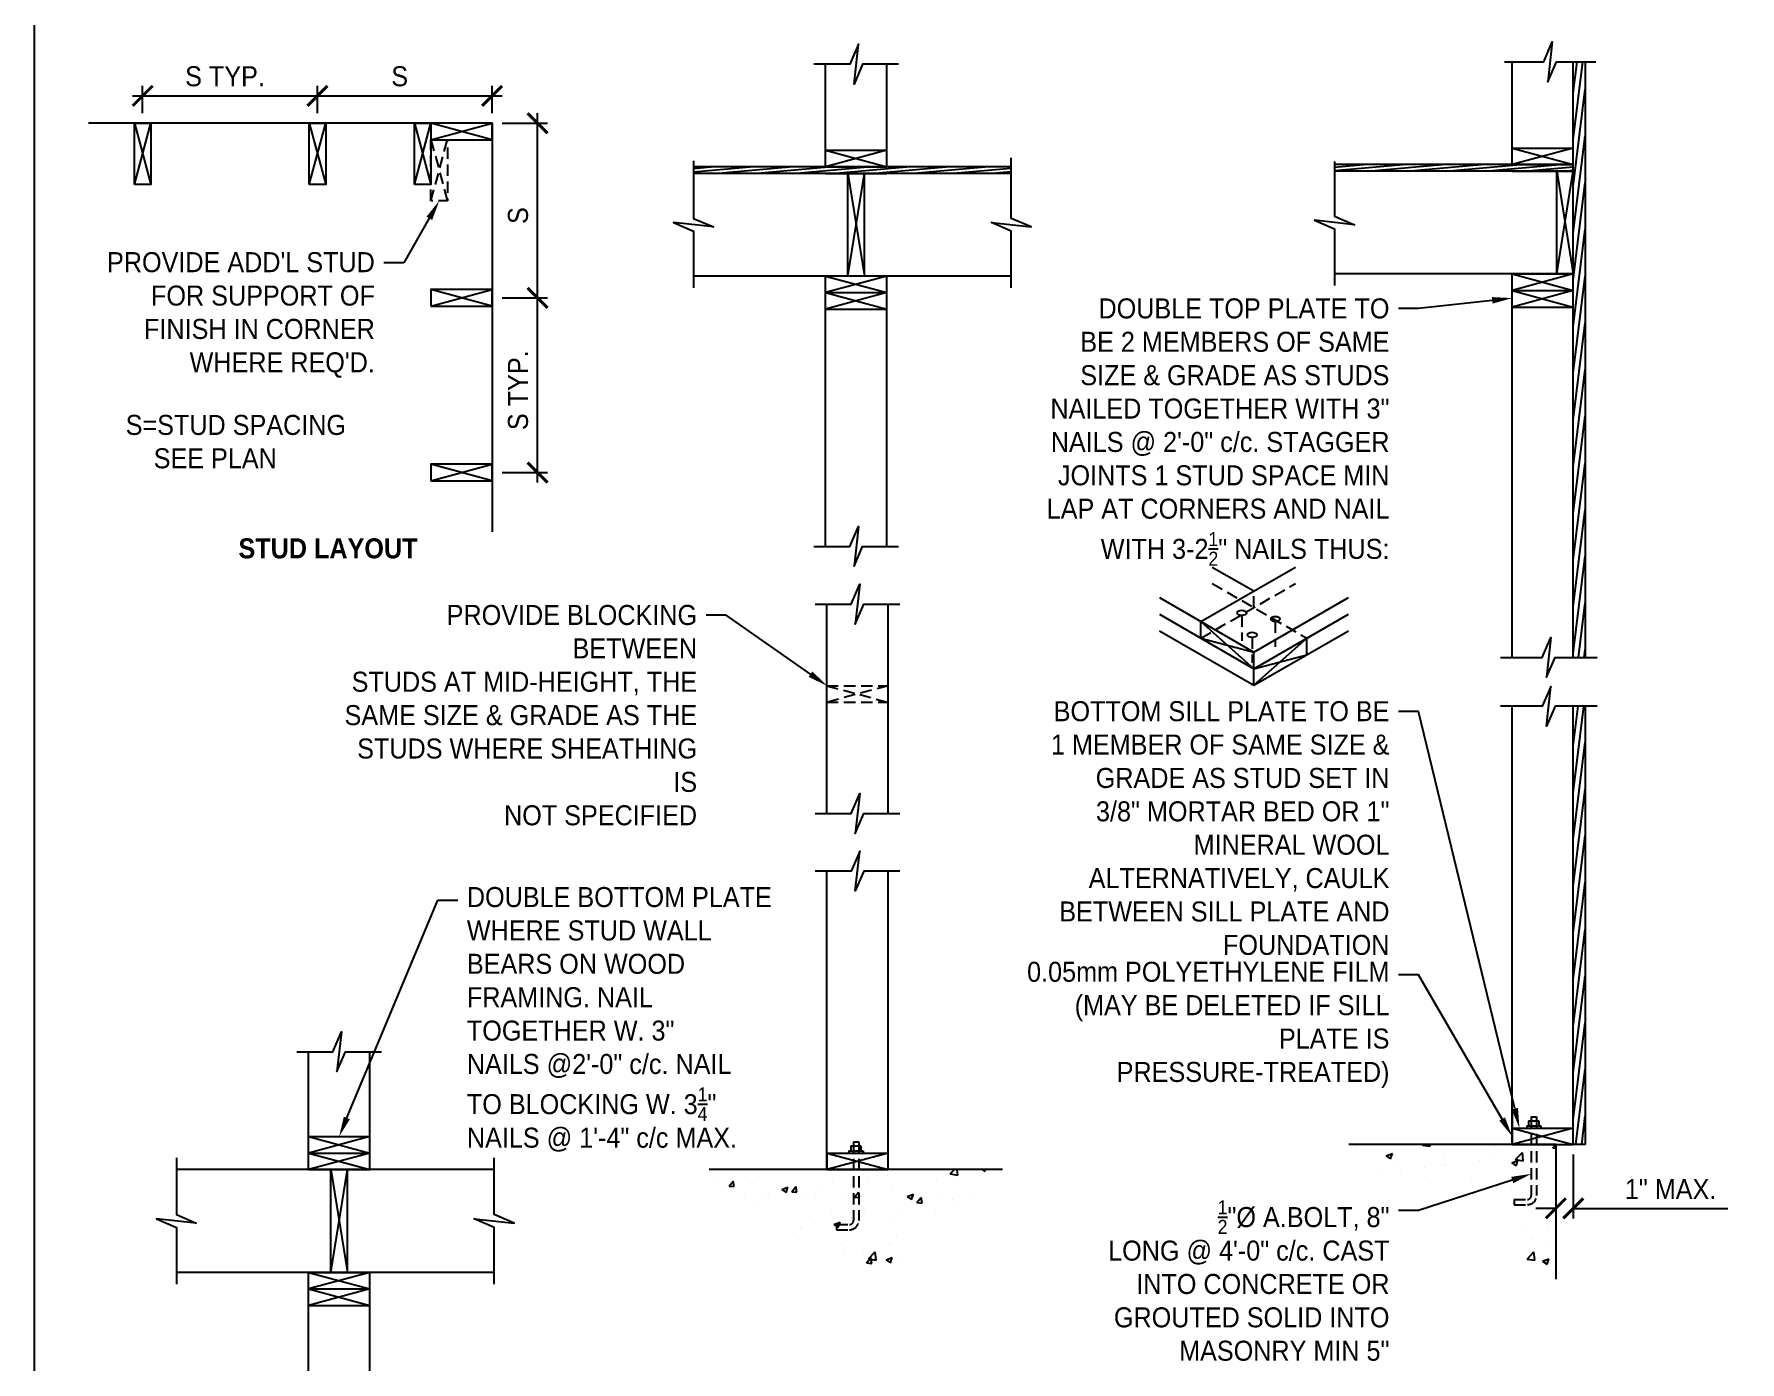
# Model space of a CAD drawing. Header units: millimetres. Extents: x 44 to 808, y 90 to 571.
# Drawn here: x 500.6 to 650.5, y 262 to 378.7 of the extents above; entities that cross this region are included whole.
import ezdxf
from ezdxf import colors
from ezdxf.entities.mleader import LeaderData, LeaderLine
from ezdxf.math import Vec2, Vec3

# ---------------------------------------------------------------- set-up
doc = ezdxf.new("R2010")
doc.units = ezdxf.units.MM
doc.header["$LTSCALE"] = 10
doc.linetypes.add('HIDDEN', pattern=[0.375, 0.25, -0.125])
doc.linetypes.add('HIDDEN2', pattern=[0.1875, 0.125, -0.0625])
for name, color, linetype in [('S-ANNO-CROS', 30, 'Continuous'), ('S-ANNO-DIMS', 231, 'Continuous'), ('S-ANNO-PATT-CONC', 30, 'Continuous'), ('S-ANNO-PATT-WOOD', 30, 'Continuous'), ('S-ANNO-TEXT', 2, 'Continuous'), ('S-ANNO-TEXT2', 3, 'Continuous'), ('S-ANNO-TEXT3', 4, 'Continuous'), ('S-COLS-CONC', 132, 'Continuous'), ('S-DETL-STEL', 191, 'Continuous'), ('S-DETL-WOOD', 51, 'Continuous'), ('S-DETL-WOOD-H', 51, 'HIDDEN')]:
    doc.layers.add(name, color=color, linetype=linetype)
doc.styles.add('BB_Standard', font='arial.ttf', dxfattribs={"width": 0.9, "height": 2.2})
doc.dimstyles.new('BB_Standard', dxfattribs={"dimscale": 0, "dimtxt": 2.2, "dimasz": 2.5, "dimexe": 1.1, "dimexo": 1.1, "dimgap": 1, "dimtad": 1, "dimdec": 0, "dimzin": 3, "dimdsep": 46, "dimtxsty": 'BB_Standard', "dimblk": 'ARCHTICK', "dimcen": 0.09, "dimdle": 1.5, "dimclrd": 256, "dimclre": 256, "dimclrt": 256, "dimadec": 0, "dimazin": 0, "dimtfac": 1, "dimtdec": 0, "dimtofl": 0, "dimtmove": 0, "dimatfit": 3, "dimfxl": 1, "dimfrac": 2, "dimtolj": 1, "dimtzin": 0, "dimarcsym": 0})
pattern_1 = [(5, (0, -6e-14), (-0.0326834, 0.373573), [])]

# ---------------------------------------------------------------- blocks, each defined once
blk = doc.blocks.new('_ArchTick')
at = {"color": 0, "linetype": 'ByBlock', "const_width": 0.15}
blk.add_lwpolyline([(-0.5, -0.5), (0.5, 0.5)], dxfattribs=at)
blk = doc.blocks.new('*D279')
at = {"layer": 'S-ANNO-DIMS', "lineweight": -2, "transparency": 16777216}
blk.add_line((169.08, 95.84), (169.08, 88.84), dxfattribs=at)
at = {"layer": 'S-ANNO-DIMS', "transparency": 16777216}
for p, q in [((167.16, 89.94), (164.96, 89.94)), ((169.08, 89.94), (186.05, 89.94))]:
    blk.add_line(p, q, dxfattribs=at)
at = {"layer": 'S-ANNO-DIMS', "transparency": 16777216, "xscale": 2.2, "yscale": 2.2, "zscale": 2.2}
blk.add_blockref('_ArchTick', (167.16, 89.94), dxfattribs=at)
at = {"layer": 'S-ANNO-DIMS', "transparency": 16777216, "xscale": 2.2, "yscale": 2.2, "zscale": 2.2, "rotation": 180}
blk.add_blockref('_ArchTick', (169.08, 89.94), dxfattribs=at)
at = {"layer": 'S-ANNO-DIMS', "transparency": 16777216, "insert": (179.77, 92.05), "char_height": 2.2, "attachment_point": 5, "style": 'BB_Standard'}
blk.add_mtext('\\A1;1" MAX.', dxfattribs=at)
blk = doc.blocks.new('*X283')
at = {"color": 0}
for p, q in [((1454.6, 1526.6), (1454.6, 1526.6)), ((1483.9, 1526.9), (1483.9, 1526.9)), ((1586.6, 1541), (1586.6, 1541)), ((1779.2, 1529.4), (1779.2, 1529.4)), ((1922.4, 1532.4), (1931.6, 1542)), ((1922.4, 1532.4), (1940.1, 1529.6)), ((1940.1, 1529.6), (1938.7, 1542)), ((1992.7, 1529.1), (1992.7, 1529.1)), ((1997.2, 1542), (2002.4, 1538.5)), ((2002.4, 1538.5), (2003.5, 1542)), ((1380, 1511.9), (1380, 1511.9)), ((1399.6, 1493.1), (1399.6, 1493.1)), ((1416.2, 1504.2), (1425.8, 1515.7)), ((1416.2, 1504.2), (1428.1, 1503.2)), ((1428.1, 1503.2), (1425.8, 1515.7)), ((1451.3, 1486.3), (1451.3, 1486.3)), ((1506.4, 1488.6), (1506.4, 1488.6)), ((1527, 1496.2), (1527, 1496.2)), ((1537, 1496.8), (1551, 1502.1)), ((1537, 1496.8), (1546.9, 1490)), ((1546.9, 1490), (1551, 1502.1)), ((1559.6, 1491.7), (1569.3, 1503.2)), ((1559.6, 1491.7), (1571.6, 1490.6)), ((1571.6, 1490.6), (1569.3, 1503.2)), ((1613.2, 1484.1), (1613.2, 1484.1)), ((1619.2, 1502.7), (1619.2, 1502.7)), ((1653.4, 1512.9), (1653.4, 1512.9)), ((1685.2, 1487.2), (1685.2, 1487.2)), ((1703.1, 1479.1), (1712.7, 1490.6)), ((1703.4, 1519.5), (1703.4, 1519.5)), ((1715, 1478.1), (1712.7, 1490.6)), ((1735.8, 1522.7), (1735.8, 1522.7)), ((1789, 1502.2), (1789, 1502.2)), ((1824.4, 1480.7), (1838.4, 1486.1)), ((1834.3, 1474), (1838.4, 1486.1)), ((1891.7, 1516.3), (1891.7, 1516.3)), ((1481.5, 1460.3), (1481.5, 1460.3)), ((1502.6, 1482.7), (1502.6, 1482.7)), ((1584.1, 1474.4), (1584.1, 1474.4)), ((1703.1, 1479.1), (1715, 1478.1)), ((1719.9, 1479.6), (1719.9, 1479.6)), ((1726.6, 1450.6), (1726.6, 1450.6)), ((1812.2, 1452.7), (1812.2, 1452.7)), ((1824.4, 1480.7), (1834.3, 1474)), ((1826.7, 1475.1), (1826.7, 1475.1)), ((1846.5, 1466.6), (1856.2, 1478.1)), ((1846.5, 1466.6), (1858.5, 1465.5)), ((1852.9, 1467.2), (1852.9, 1467.2)), ((1858.5, 1465.5), (1856.2, 1478.1)), ((1889.3, 1449.7), (1889.3, 1449.7)), ((1902.9, 1473.8), (1902.9, 1473.8)), ((1928.8, 1472.7), (1928.8, 1472.7)), ((1933.4, 1470.6), (1933.4, 1470.6)), ((1978.7, 1483.7), (1978.7, 1483.7)), ((1578.9, 1412.7), (1578.9, 1412.7)), ((1581.7, 1407.8), (1581.7, 1407.8)), ((1600.7, 1434), (1600.7, 1434)), ((1650.8, 1440.6), (1650.8, 1440.6)), ((1656.3, 1416.2), (1670.3, 1421.6)), ((1656.3, 1416.2), (1666.3, 1409.5)), ((1666.3, 1409.5), (1670.3, 1421.6)), ((1682.7, 1420.6), (1682.7, 1420.6)), ((1695.6, 1432.7), (1695.6, 1432.7)), ((1786.6, 1435.6), (1786.6, 1435.6)), ((1574.2, 1381.9), (1574.2, 1381.9)), ((1673.9, 1371.7), (1673.9, 1371.7)), ((1681, 1377.4), (1681, 1377.4)), ((1784.2, 1369), (1784.2, 1369)), ((1787.7, 1372.9), (1787.7, 1372.9)), ((1800.3, 1388.3), (1800.3, 1388.3)), ((1680.3, 1354), (1680.3, 1354)), ((1723.1, 1350.5), (1723.1, 1350.5)), ((1730.8, 1328.7), (1740.5, 1340.2)), ((1730.8, 1328.7), (1742.8, 1327.6)), ((1735.4, 1337.6), (1751, 1353.8)), ((1735.4, 1337.6), (1753.2, 1334.8)), ((1742.8, 1327.6), (1740.5, 1340.2)), ((1753.2, 1334.8), (1751, 1353.8)), ((1775.7, 1335.7), (1789.7, 1341.1)), ((1775.7, 1335.7), (1785.7, 1329)), ((1785.7, 1329), (1789.7, 1341.1)), ((1804, 1333.4), (1804, 1333.4))]:
    blk.add_line(p, q, dxfattribs=at)
blk = doc.blocks.new('*X282')
at = {"color": 0}
for p, q in [((2124.3, 2150.5), (2124.3, 2150.5)), ((2269.7, 2150), (2270.6, 2150.8)), ((2269.7, 2150), (2287.5, 2147.2)), ((2287.5, 2147.2), (2287.1, 2150.8)), ((2436.8, 2149.3), (2436.8, 2149.3)), ((2568.5, 2143.5), (2574.7, 2150.8)), ((2118.5, 2143.3), (2118.5, 2143.3)), ((2187.1, 2125.4), (2201.1, 2130.7)), ((2187.1, 2125.4), (2197, 2118.7)), ((2197, 2118.7), (2201.1, 2130.7)), ((2203.6, 2109.3), (2203.6, 2109.3)), ((2320.2, 2129.3), (2320.2, 2129.3)), ((2399.6, 2114.8), (2399.6, 2114.8)), ((2423.7, 2118.6), (2423.7, 2118.6)), ((2465.1, 2147.9), (2465.1, 2147.9)), ((2474.5, 2109.3), (2488.5, 2114.7)), ((2474.5, 2109.3), (2484.4, 2102.6)), ((2483.2, 2116.9), (2498.7, 2133.1)), ((2483.2, 2116.9), (2500.9, 2114.1)), ((2484.5, 2102.6), (2488.5, 2114.7)), ((2500.9, 2114.1), (2498.7, 2133.1)), ((2525.9, 2131.4), (2525.9, 2131.4)), ((2526.4, 2132.7), (2526.4, 2132.7)), ((2568.5, 2143.5), (2575.4, 2142.9)), ((2571.9, 2143.4), (2571.9, 2143.4)), ((2169.7, 2082.2), (2169.7, 2082.2)), ((2218.8, 2090.8), (2218.8, 2090.8)), ((2273.8, 2098.2), (2273.8, 2098.2)), ((2276.4, 2077.7), (2276.4, 2077.7)), ((2319.8, 2103.6), (2319.8, 2103.6)), ((2323.8, 2104.8), (2323.8, 2104.8)), ((2383.2, 2073.1), (2383.2, 2073.1)), ((2513.2, 2079.3), (2513.2, 2079.3)), ((2473.3, 2052.5), (2473.3, 2052.5)), ((2490, 2068.6), (2490, 2068.6)), ((2523.4, 2059.1), (2523.4, 2059.1)), ((2523.9, 2066.1), (2523.9, 2066.1)), ((2521.5, 1999.5), (2521.5, 1999.5)), ((2505, 1960), (2505, 1960)), ((2546.5, 1990.2), (2546.5, 1990.2)), ((2557.8, 1961.9), (2557.8, 1961.9)), ((2519.1, 1932.9), (2519.1, 1932.9)), ((2552.9, 1916.1), (2552.9, 1916.1)), ((2509.7, 1888.9), (2525.2, 1905.2)), ((2509.7, 1888.9), (2527.5, 1886.2)), ((2527.5, 1886.2), (2525.2, 1905.2)), ((2545.2, 1883.8), (2559.2, 1889.2)), ((2545.2, 1883.8), (2555.2, 1877.1)), ((2555.2, 1877.1), (2559.2, 1889.2)), ((2567.6, 1849.1), (2567.6, 1849.1))]:
    blk.add_line(p, q, dxfattribs=at)
blk = doc.blocks.new('*X281')
at = {"color": 0}
for p, q in [((1454.6, 1526.6), (1454.6, 1526.6)), ((1483.9, 1526.9), (1483.9, 1526.9)), ((1586.6, 1541), (1586.6, 1541)), ((1779.2, 1529.4), (1779.2, 1529.4)), ((1922.4, 1532.4), (1931.6, 1542)), ((1922.4, 1532.4), (1940.1, 1529.6)), ((1940.1, 1529.6), (1938.7, 1542)), ((1992.7, 1529.1), (1992.7, 1529.1)), ((1997.2, 1542), (2002.4, 1538.5)), ((2002.4, 1538.5), (2003.5, 1542)), ((1380, 1511.9), (1380, 1511.9)), ((1399.6, 1493.1), (1399.6, 1493.1)), ((1416.2, 1504.2), (1425.8, 1515.7)), ((1416.2, 1504.2), (1428.1, 1503.2)), ((1428.1, 1503.2), (1425.8, 1515.7)), ((1451.3, 1486.3), (1451.3, 1486.3)), ((1506.4, 1488.6), (1506.4, 1488.6)), ((1527, 1496.2), (1527, 1496.2)), ((1537, 1496.8), (1551, 1502.1)), ((1537, 1496.8), (1546.9, 1490)), ((1546.9, 1490), (1551, 1502.1)), ((1559.6, 1491.7), (1569.3, 1503.2)), ((1559.6, 1491.7), (1571.6, 1490.6)), ((1571.6, 1490.6), (1569.3, 1503.2)), ((1613.2, 1484.1), (1613.2, 1484.1)), ((1619.2, 1502.7), (1619.2, 1502.7)), ((1653.4, 1512.9), (1653.4, 1512.9)), ((1685.2, 1487.2), (1685.2, 1487.2)), ((1703.1, 1479.1), (1712.7, 1490.6)), ((1703.4, 1519.5), (1703.4, 1519.5)), ((1715, 1478.1), (1712.7, 1490.6)), ((1735.8, 1522.7), (1735.8, 1522.7)), ((1789, 1502.2), (1789, 1502.2)), ((1824.4, 1480.7), (1838.4, 1486.1)), ((1834.3, 1474), (1838.4, 1486.1)), ((1891.7, 1516.3), (1891.7, 1516.3)), ((1481.5, 1460.3), (1481.5, 1460.3)), ((1502.6, 1482.7), (1502.6, 1482.7)), ((1584.1, 1474.4), (1584.1, 1474.4)), ((1703.1, 1479.1), (1715, 1478.1)), ((1719.9, 1479.6), (1719.9, 1479.6)), ((1726.6, 1450.6), (1726.6, 1450.6)), ((1812.2, 1452.7), (1812.2, 1452.7)), ((1824.4, 1480.7), (1834.3, 1474)), ((1826.7, 1475.1), (1826.7, 1475.1)), ((1846.5, 1466.6), (1856.2, 1478.1)), ((1846.5, 1466.6), (1858.5, 1465.5)), ((1852.9, 1467.2), (1852.9, 1467.2)), ((1858.5, 1465.5), (1856.2, 1478.1)), ((1889.3, 1449.7), (1889.3, 1449.7)), ((1902.9, 1473.8), (1902.9, 1473.8)), ((1928.8, 1472.7), (1928.8, 1472.7)), ((1933.4, 1470.6), (1933.4, 1470.6)), ((1978.7, 1483.7), (1978.7, 1483.7)), ((1578.9, 1412.7), (1578.9, 1412.7)), ((1581.7, 1407.8), (1581.7, 1407.8)), ((1600.7, 1434), (1600.7, 1434)), ((1650.8, 1440.6), (1650.8, 1440.6)), ((1656.3, 1416.2), (1670.3, 1421.6)), ((1656.3, 1416.2), (1666.3, 1409.5)), ((1666.3, 1409.5), (1670.3, 1421.6)), ((1682.7, 1420.6), (1682.7, 1420.6)), ((1695.6, 1432.7), (1695.6, 1432.7)), ((1786.6, 1435.6), (1786.6, 1435.6)), ((1574.2, 1381.9), (1574.2, 1381.9)), ((1673.9, 1371.7), (1673.9, 1371.7)), ((1681, 1377.4), (1681, 1377.4)), ((1784.2, 1369), (1784.2, 1369)), ((1787.7, 1372.9), (1787.7, 1372.9)), ((1800.3, 1388.3), (1800.3, 1388.3)), ((1680.3, 1354), (1680.3, 1354)), ((1723.1, 1350.5), (1723.1, 1350.5)), ((1730.8, 1328.7), (1740.5, 1340.2)), ((1730.8, 1328.7), (1742.8, 1327.6)), ((1735.4, 1337.6), (1751, 1353.8)), ((1735.4, 1337.6), (1753.2, 1334.8)), ((1742.8, 1327.6), (1740.5, 1340.2)), ((1753.2, 1334.8), (1751, 1353.8)), ((1775.7, 1335.7), (1789.7, 1341.1)), ((1775.7, 1335.7), (1785.7, 1329)), ((1785.7, 1329), (1789.7, 1341.1)), ((1804, 1333.4), (1804, 1333.4))]:
    blk.add_line(p, q, dxfattribs=at)
blk = doc.blocks.new('*X280')
at = {"color": 0}
for p, q in [((2124.3, 2150.5), (2124.3, 2150.5)), ((2269.7, 2150), (2270.6, 2150.8)), ((2269.7, 2150), (2287.5, 2147.2)), ((2287.5, 2147.2), (2287.1, 2150.8)), ((2436.8, 2149.3), (2436.8, 2149.3)), ((2568.5, 2143.5), (2574.7, 2150.8)), ((2118.5, 2143.3), (2118.5, 2143.3)), ((2187.1, 2125.4), (2201.1, 2130.7)), ((2187.1, 2125.4), (2197, 2118.7)), ((2197, 2118.7), (2201.1, 2130.7)), ((2203.6, 2109.3), (2203.6, 2109.3)), ((2320.2, 2129.3), (2320.2, 2129.3)), ((2399.6, 2114.8), (2399.6, 2114.8)), ((2423.7, 2118.6), (2423.7, 2118.6)), ((2465.1, 2147.9), (2465.1, 2147.9)), ((2474.5, 2109.3), (2488.5, 2114.7)), ((2474.5, 2109.3), (2484.4, 2102.6)), ((2483.2, 2116.9), (2498.7, 2133.1)), ((2483.2, 2116.9), (2500.9, 2114.1)), ((2484.5, 2102.6), (2488.5, 2114.7)), ((2500.9, 2114.1), (2498.7, 2133.1)), ((2525.9, 2131.4), (2525.9, 2131.4)), ((2526.4, 2132.7), (2526.4, 2132.7)), ((2568.5, 2143.5), (2575.4, 2142.9)), ((2571.9, 2143.4), (2571.9, 2143.4)), ((2169.7, 2082.2), (2169.7, 2082.2)), ((2218.8, 2090.8), (2218.8, 2090.8)), ((2273.8, 2098.2), (2273.8, 2098.2)), ((2276.4, 2077.7), (2276.4, 2077.7)), ((2319.8, 2103.6), (2319.8, 2103.6)), ((2323.8, 2104.8), (2323.8, 2104.8)), ((2383.2, 2073.1), (2383.2, 2073.1)), ((2513.2, 2079.3), (2513.2, 2079.3)), ((2473.3, 2052.5), (2473.3, 2052.5)), ((2490, 2068.6), (2490, 2068.6)), ((2523.4, 2059.1), (2523.4, 2059.1)), ((2523.9, 2066.1), (2523.9, 2066.1)), ((2521.5, 1999.5), (2521.5, 1999.5)), ((2505, 1960), (2505, 1960)), ((2546.5, 1990.2), (2546.5, 1990.2)), ((2557.8, 1961.9), (2557.8, 1961.9)), ((2519.1, 1932.9), (2519.1, 1932.9)), ((2552.9, 1916.1), (2552.9, 1916.1)), ((2509.7, 1888.9), (2525.2, 1905.2)), ((2509.7, 1888.9), (2527.5, 1886.2)), ((2527.5, 1886.2), (2525.2, 1905.2)), ((2545.2, 1883.8), (2559.2, 1889.2)), ((2545.2, 1883.8), (2555.2, 1877.1)), ((2555.2, 1877.1), (2559.2, 1889.2)), ((2567.6, 1849.1), (2567.6, 1849.1))]:
    blk.add_line(p, q, dxfattribs=at)
blk = doc.blocks.new('*D284')
at = {"layer": 'S-ANNO-DIMS', "transparency": 16777216}
blk.add_line((10.82, 212.16), (32.22, 212.16), dxfattribs=at)
at = {"layer": 'S-ANNO-DIMS', "lineweight": -2, "transparency": 16777216}
for p, q in [((11.92, 210.26), (11.92, 213.26)), ((31.12, 210.26), (31.12, 213.26))]:
    blk.add_line(p, q, dxfattribs=at)
at = {"layer": 'S-ANNO-DIMS', "transparency": 16777216, "xscale": 2.2, "yscale": 2.2, "zscale": 2.2, "rotation": 180}
blk.add_blockref('_ArchTick', (11.92, 212.16), dxfattribs=at)
at = {"layer": 'S-ANNO-DIMS', "transparency": 16777216, "xscale": 2.2, "yscale": 2.2, "zscale": 2.2}
blk.add_blockref('_ArchTick', (31.12, 212.16), dxfattribs=at)
at = {"layer": 'S-ANNO-DIMS', "transparency": 16777216, "insert": (20.97, 214.3), "char_height": 2.2, "attachment_point": 5, "style": 'BB_Standard'}
blk.add_mtext('\\A1;S TYP.', dxfattribs=at)
blk = doc.blocks.new('*D285')
at = {"layer": 'S-ANNO-DIMS', "transparency": 16777216}
blk.add_line((30.02, 212.16), (51.41, 212.16), dxfattribs=at)
at = {"layer": 'S-ANNO-DIMS', "lineweight": -2, "transparency": 16777216}
blk.add_line((50.31, 210.26), (50.31, 213.26), dxfattribs=at)
at = {"layer": 'S-ANNO-DIMS', "transparency": 16777216, "xscale": 2.2, "yscale": 2.2, "zscale": 2.2, "rotation": 180}
blk.add_blockref('_ArchTick', (31.12, 212.16), dxfattribs=at)
at = {"layer": 'S-ANNO-DIMS', "transparency": 16777216, "xscale": 2.2, "yscale": 2.2, "zscale": 2.2}
blk.add_blockref('_ArchTick', (50.31, 212.16), dxfattribs=at)
at = {"layer": 'S-ANNO-DIMS', "transparency": 16777216, "insert": (40.16, 214.3), "char_height": 2.2, "attachment_point": 5, "style": 'BB_Standard'}
blk.add_mtext('\\A1;S', dxfattribs=at)
blk = doc.blocks.new('*D287')
at = {"layer": 'S-ANNO-DIMS', "lineweight": -2, "transparency": 16777216}
for p, q in [((51.41, 189.97), (56.41, 189.97)), ((51.41, 170.78), (56.41, 170.78))]:
    blk.add_line(p, q, dxfattribs=at)
at = {"layer": 'S-ANNO-DIMS', "transparency": 16777216}
blk.add_line((55.31, 169.68), (55.31, 191.07), dxfattribs=at)
at = {"layer": 'S-ANNO-DIMS', "transparency": 16777216, "xscale": 2.2, "yscale": 2.2, "zscale": 2.2}
for p, rotation in [((55.31, 189.97), 90), ((55.31, 170.78), 270)]:
    blk.add_blockref('_ArchTick', p, dxfattribs=dict(at, rotation=rotation))
at = {"layer": 'S-ANNO-DIMS', "transparency": 16777216, "insert": (53.17, 179.82), "char_height": 2.2, "attachment_point": 5, "rotation": 90, "style": 'BB_Standard'}
blk.add_mtext('\\A1;S TYP.', dxfattribs=at)
blk = doc.blocks.new('*D286')
at = {"layer": 'S-ANNO-DIMS', "transparency": 16777216}
blk.add_line((55.31, 188.87), (55.31, 210.26), dxfattribs=at)
at = {"layer": 'S-ANNO-DIMS', "lineweight": -2, "transparency": 16777216}
for p, q in [((51.41, 209.16), (56.41, 209.16)), ((54.41, 189.97), (56.41, 189.97))]:
    blk.add_line(p, q, dxfattribs=at)
at = {"layer": 'S-ANNO-DIMS', "transparency": 16777216, "xscale": 2.2, "yscale": 2.2, "zscale": 2.2}
for p, rotation in [((55.31, 209.16), 90), ((55.31, 189.97), 270)]:
    blk.add_blockref('_ArchTick', p, dxfattribs=dict(at, rotation=rotation))
at = {"layer": 'S-ANNO-DIMS', "transparency": 16777216, "insert": (53.17, 199.01), "char_height": 2.2, "attachment_point": 5, "rotation": 90, "style": 'BB_Standard'}
blk.add_mtext('\\A1;S', dxfattribs=at)
blk = doc.blocks.new('TD0604 Wood Framing - Built-up Beams')
at = {"layer": 'S-ANNO-TEXT'}
ml = blk.add_multileader_mtext('Standard', dxfattribs=at)
ml.set_content('\\A1;DOUBLE ROW OF\\P3{\\H0.7x;\\S1/2;\\H1.42857x;" NAILS\\PTHROUGH EACH\\PPLY.^ISTAGGER\\PNAIL LOCATIONS}', color=256, style='BB_Standard')
ml.set_leader_properties()
ml.build(insert=Vec2(0, 0))
ml.multileader.update_dxf_attribs({"dogleg_length": 2.2, "arrow_head_size": 2.2})
ctx = ml.context
ctx.base_point, ctx.char_height, ctx.arrow_head_size, ctx.landing_gap_size, ctx.plane_origin = Vec3(159.71, 132.51), 2.2, 2.2, 1, Vec3(168.33, 109.82)
notes = []
notes.append((ctx, [(0, (1, 1, 0), (157.51, 132.51), (1, 0), 2.2, [(0, [(150.43, 125.33)], 0, [])])]))
ctx.mtext.insert, ctx.mtext.width, ctx.mtext.flow_direction = Vec3(160.71, 133.63), 76.1635, 5
for ctx, leaders in notes:
    for number, flags, end, landing, length, lines in leaders:
        leader = LeaderData()
        leader.index, (leader.has_last_leader_line, leader.has_dogleg_vector, leader.attachment_direction) = number, flags
        leader.last_leader_point, leader.dogleg_vector, leader.dogleg_length = Vec3(end), Vec3(landing), length
        for number, points, colour, breaks in lines:
            line = LeaderLine()
            line.index, line.vertices, line.color, line.breaks = number, Vec3.list(points), colors.encode_raw_color(colour), breaks
            leader.lines.append(line)
        ctx.leaders.append(leader)
blk = doc.blocks.new('TD0621 Stud Wall - Details')
at = {"layer": 'S-ANNO-PATT-WOOD'}
h = blk.add_hatch(dxfattribs=at)
h.set_pattern_fill('ANSI31', color=256, scale=3, angle=320, style=0)
h.set_pattern_definition(pattern_1)
h.paths.add_polyline_path([(107.34, 203.64), (107.34, 204.36), (72.44, 204.36), (72.44, 203.64)])
h = blk.add_hatch(dxfattribs=at)
h.set_pattern_fill('ANSI31', color=256, scale=3, angle=320, style=0)
h.set_pattern_definition(pattern_1)
h.paths.add_polyline_path([(169.08, 204.61), (142.84, 204.61), (142.84, 203.89), (169.08, 203.89)])
at = {"layer": 'S-ANNO-CROS'}
for p, q in [((11.01, 202.44), (12.83, 209.16)), ((11.01, 209.16), (12.83, 202.44)), ((11.01, 202.44), (12.83, 209.16)), ((11.01, 209.16), (12.83, 202.44)), ((30.2, 202.44), (32.03, 209.16)), ((30.2, 209.16), (32.03, 202.44)), ((30.2, 202.44), (32.03, 209.16)), ((30.2, 209.16), (32.03, 202.44)), ((41.77, 209.16), (43.59, 202.44)), ((41.77, 202.44), (43.59, 209.16)), ((41.77, 209.16), (43.59, 202.44)), ((41.77, 202.44), (43.59, 209.16)), ((43.59, 207.34), (50.31, 209.16)), ((50.31, 207.34), (43.59, 209.16)), ((43.59, 207.34), (50.31, 209.16)), ((50.31, 207.34), (43.59, 209.16)), ((93.67, 206.19), (86.95, 204.36)), ((86.95, 206.19), (93.67, 204.36)), ((169.08, 206.43), (162.37, 204.61)), ((162.37, 206.43), (169.08, 204.61)), ((89.4, 192.36), (91.22, 203.64)), ((89.4, 203.64), (91.22, 192.36)), ((167.26, 192.61), (169.08, 203.89)), ((167.26, 203.89), (169.08, 192.61)), ((93.67, 192.36), (86.95, 190.54)), ((86.95, 192.36), (93.67, 190.54)), ((93.67, 192.36), (86.95, 190.54)), ((86.95, 192.36), (93.67, 190.54)), ((169.08, 192.61), (162.37, 190.79)), ((162.37, 192.61), (169.08, 190.79)), ((169.08, 192.61), (162.37, 190.79)), ((162.37, 192.61), (169.08, 190.79)), ((43.59, 189.06), (50.31, 190.88)), ((50.31, 189.06), (43.59, 190.88)), ((43.59, 189.06), (50.31, 190.88)), ((50.31, 189.06), (43.59, 190.88)), ((86.95, 190.54), (93.67, 188.72)), ((93.67, 190.54), (86.95, 188.72)), ((86.95, 190.54), (93.67, 188.72)), ((93.67, 190.54), (86.95, 188.72)), ((162.37, 190.79), (169.08, 188.96)), ((169.08, 190.79), (162.37, 188.96)), ((162.37, 190.79), (169.08, 188.96)), ((169.08, 190.79), (162.37, 188.96)), ((43.59, 169.86), (50.31, 171.69)), ((50.31, 169.86), (43.59, 171.69)), ((43.59, 169.86), (50.31, 171.69)), ((50.31, 169.86), (43.59, 171.69)), ((128.18, 154.41), (133.99, 149.23)), ((128.18, 152.58), (133.99, 151.05)), ((133.99, 147.4), (139.81, 152.58)), ((133.99, 149.23), (139.81, 150.76)), ((36.87, 97.84), (30.15, 96.01)), ((30.15, 97.84), (36.87, 96.01)), ((36.87, 97.84), (30.15, 96.01)), ((30.15, 97.84), (36.87, 96.01)), ((169.08, 98.76), (162.37, 96.94)), ((162.37, 98.76), (169.08, 96.94)), ((169.08, 98.76), (162.37, 96.94)), ((162.37, 98.76), (169.08, 96.94)), ((30.15, 96.01), (36.87, 94.19)), ((36.87, 96.01), (30.15, 94.19)), ((30.15, 96.01), (36.87, 94.19)), ((36.87, 96.01), (30.15, 94.19)), ((93.81, 96.01), (87.09, 94.19)), ((87.09, 96.01), (93.81, 94.19)), ((30.15, 94.19), (36.87, 94.19)), ((32.6, 82.91), (34.42, 94.19)), ((32.6, 94.19), (34.42, 82.91)), ((30.15, 82.91), (36.87, 82.91)), ((30.15, 82.91), (36.87, 81.09)), ((36.87, 82.91), (30.15, 81.09)), ((36.87, 81.09), (30.15, 79.27)), ((30.15, 81.09), (36.87, 79.27))]:
    blk.add_line(p, q, dxfattribs=at)
at = {"layer": 'S-ANNO-CROS', "linetype": 'HIDDEN2'}
for p, q in [((43.59, 200.62), (45.41, 207.34)), ((43.59, 207.34), (45.41, 200.62)), ((43.59, 200.62), (45.41, 207.34)), ((43.59, 207.34), (45.41, 200.62)), ((128.18, 152.58), (138.56, 158.58)), ((129.42, 158.58), (139.81, 152.58)), ((133.99, 155.94), (133.99, 157.77)), ((132.66, 155.07), (132.66, 152.29)), ((136.35, 154.4), (136.35, 151.62)), ((133.79, 152.65), (133.79, 149.87)), ((93.81, 147.36), (87.09, 145.54)), ((87.09, 147.36), (93.81, 145.54)), ((93.81, 147.36), (87.09, 145.54)), ((87.09, 147.36), (93.81, 145.54))]:
    blk.add_line(p, q, dxfattribs=at)
at = {"layer": 'S-ANNO-CROS'}
for points in [[(94.97, 215.65), (93.67, 215.65), (91.01, 215.65), (90.07, 213.46), (90.56, 217.84), (89.61, 215.65), (85.65, 215.65)], [(161.51, 215.9), (163.18, 215.9), (165.84, 215.9), (166.78, 218.08), (166.29, 213.71), (167.24, 215.9), (171.56, 215.9)], [(72.44, 205.04), (72.44, 203.64), (72.44, 198.7), (74.63, 197.76), (70.25, 198.24), (72.44, 197.3), (72.44, 191.06)], [(107.34, 191.06), (107.34, 192.36), (107.34, 197.3), (105.16, 198.24), (109.53, 197.76), (107.34, 198.7), (107.34, 205.34)], [(142.84, 204.96), (142.84, 203.89), (142.84, 198.95), (145.03, 198), (140.66, 198.49), (142.84, 197.55), (142.84, 191.31)], [(85.65, 162.67), (86.95, 162.67), (89.61, 162.67), (90.56, 164.86), (90.07, 160.49), (91.01, 162.67), (94.97, 162.67)], [(85.79, 156.32), (87.09, 156.32), (89.75, 156.32), (90.69, 158.5), (90.21, 154.13), (91.15, 156.32), (95.11, 156.32)], [(161.07, 150.47), (162.37, 150.47), (165.68, 150.47), (166.62, 152.66), (166.14, 148.29), (167.08, 150.47), (171.7, 150.47)], [(171.7, 145.11), (170.4, 145.11), (167.08, 145.11), (166.14, 142.92), (166.62, 147.29), (165.68, 145.11), (161.07, 145.11)], [(85.79, 133.31), (87.09, 133.31), (89.75, 133.31), (90.69, 135.5), (90.21, 131.12), (91.15, 133.31), (95.11, 133.31)], [(95.11, 127), (93.81, 127), (91.15, 127), (90.21, 124.81), (90.69, 129.19), (89.75, 127), (85.79, 127)], [(28.85, 107.15), (30.15, 107.15), (32.81, 107.15), (33.75, 109.34), (33.26, 104.96), (34.21, 107.15), (38.17, 107.15)], [(15.63, 95.49), (15.63, 94.19), (15.63, 89.25), (17.82, 88.31), (13.45, 88.79), (15.63, 87.85), (15.63, 81.61)], [(50.54, 81.61), (50.54, 82.91), (50.54, 87.85), (48.35, 88.79), (52.72, 88.31), (50.54, 89.25), (50.54, 95.49)]]:
    blk.add_lwpolyline(points, dxfattribs=at)
at = {"layer": 'S-ANNO-TEXT'}
blk.add_line((167.16, 96.94), (167.16, 94.16), dxfattribs=at)
at = {"layer": 'S-ANNO-TEXT2'}
for p, q in [((169.08, 212.45), (169.51, 215.9)), ((169.08, 207.32), (170.14, 215.9)), ((170.4, 215.9), (170.4, 150.47)), ((169.08, 202.19), (170.4, 212.89)), ((169.08, 197.06), (170.4, 207.76)), ((169.08, 191.93), (170.4, 202.63)), ((169.08, 186.8), (170.4, 197.5)), ((169.08, 181.68), (170.4, 192.37)), ((169.08, 176.55), (170.4, 187.24)), ((169.08, 171.42), (170.4, 182.11)), ((169.08, 166.29), (170.4, 176.99)), ((169.08, 161.16), (170.4, 171.86)), ((169.08, 156.03), (170.4, 166.73)), ((169.08, 150.91), (170.4, 161.6)), ((169.66, 150.47), (170.4, 156.47)), ((170.29, 150.47), (170.4, 151.34)), ((169.08, 140.7), (169.62, 145.11)), ((169.08, 135.58), (170.25, 145.09)), ((170.4, 145.11), (170.4, 96.96)), ((169.08, 130.45), (170.4, 141.14)), ((169.08, 125.32), (170.4, 136.01)), ((169.08, 120.19), (170.4, 130.89)), ((169.08, 115.06), (170.4, 125.76)), ((169.08, 109.93), (170.4, 120.63)), ((169.08, 104.81), (170.4, 115.5)), ((169.08, 99.68), (170.4, 110.37)), ((169.38, 96.94), (170.4, 105.24)), ((170.01, 96.96), (170.4, 100.12)), ((170.4, 96.96), (169.08, 96.94))]:
    blk.add_line(p, q, dxfattribs=at)
blk.add_lwpolyline([(0, 0), (191.9, 0), (191.9, 229.4), (0, 229.4)], close=True, dxfattribs=at)
at = {"layer": 'S-ANNO-TEXT3', "flags": 128}
blk.add_lwpolyline([(87.09, 96.01), (87.09, 94.19), (93.81, 94.19), (93.81, 96.01)], dxfattribs=at)
at = {"layer": 'S-COLS-CONC'}
for p, q in [((167.16, 96.94), (144.42, 96.94)), ((167.16, 96.94), (144.42, 96.94)), ((167.16, 96.94), (167.16, 82.17)), ((167.16, 96.94), (167.16, 82.17)), ((106.39, 94.19), (74.16, 94.19))]:
    blk.add_line(p, q, dxfattribs=at)
at = {"layer": 'S-DETL-STEL'}
for p, q in [((164.18, 99.56), (164.18, 99.02)), ((164.18, 99.56), (165.29, 99.56)), ((164.18, 99.56), (165.29, 99.56)), ((164.18, 99.56), (164.18, 99.02)), ((164.47, 99.99), (165.05, 99.99)), ((164.47, 99.99), (165.05, 99.99)), ((165.29, 99.56), (165.29, 99.02)), ((165.29, 99.56), (165.29, 99.02)), ((163.97, 99.02), (163.97, 98.76)), ((163.97, 99.02), (165.53, 99.02)), ((163.97, 99.02), (163.97, 98.76)), ((163.97, 99.02), (165.53, 99.02)), ((165.53, 99.02), (165.53, 98.76)), ((165.53, 99.02), (165.53, 98.76)), ((89.51, 96.27), (89.51, 96.01)), ((89.51, 96.27), (91.07, 96.27)), ((89.51, 96.27), (89.51, 96.01)), ((89.51, 96.27), (91.07, 96.27)), ((89.72, 96.81), (89.72, 96.27)), ((89.72, 96.81), (90.83, 96.81)), ((89.72, 96.81), (89.72, 96.27)), ((89.72, 96.81), (90.83, 96.81)), ((90.02, 97.24), (90.59, 97.24)), ((90.02, 97.24), (90.59, 97.24)), ((90.83, 96.81), (90.83, 96.27)), ((90.83, 96.81), (90.83, 96.27)), ((91.07, 96.27), (91.07, 96.01)), ((91.07, 96.27), (91.07, 96.01))]:
    blk.add_line(p, q, dxfattribs=at)
at = {"layer": 'S-DETL-STEL', "linetype": 'HIDDEN2'}
for p, q in [((164.47, 99.99), (164.47, 91.35)), ((164.47, 99.99), (164.47, 91.35)), ((165.05, 99.99), (165.05, 91.35)), ((165.05, 99.99), (165.05, 91.35)), ((90.02, 97.24), (90.02, 88.6)), ((90.02, 97.24), (90.02, 88.6)), ((90.59, 97.24), (90.59, 88.6)), ((90.59, 97.24), (90.59, 88.6)), ((162.6, 90.92), (164.04, 90.92)), ((162.6, 90.92), (164.04, 90.92)), ((162.6, 90.34), (164.04, 90.34)), ((162.6, 90.34), (164.04, 90.34)), ((88.15, 88.17), (89.58, 88.17)), ((88.15, 88.17), (89.58, 88.17)), ((88.15, 87.59), (89.58, 87.59)), ((88.15, 87.59), (89.58, 87.59))]:
    blk.add_line(p, q, dxfattribs=at)
at = {"layer": 'S-DETL-STEL', "linetype": 'HIDDEN'}
for p, q in [((162.6, 90.92), (162.6, 90.34)), ((162.6, 90.92), (162.6, 90.34)), ((88.15, 88.17), (88.15, 87.59)), ((88.15, 88.17), (88.15, 87.59))]:
    blk.add_line(p, q, dxfattribs=at)
at = {"layer": 'S-DETL-STEL', "linetype": 'HIDDEN2'}
for centre, radius in [((164.04, 91.35), 1.01), ((164.04, 91.35), 0.432), ((164.04, 91.35), 0.432), ((164.04, 91.35), 1.01), ((89.58, 88.6), 0.432), ((89.58, 88.6), 1.01), ((89.58, 88.6), 0.432), ((89.58, 88.6), 1.01)]:
    blk.add_arc(centre, radius, 270, 0, dxfattribs=at)
at = {"layer": 'S-DETL-STEL'}
for centre in [(132.66, 155.36), (132.66, 155.36), (136.35, 154.69), (136.35, 154.69), (133.79, 152.94), (133.79, 152.94)]:
    blk.add_ellipse(centre, major_axis=(-0.515, 0), ratio=0.557879, dxfattribs=at)
at = {"layer": 'S-DETL-WOOD'}
for p, q in [((86.95, 204.36), (86.95, 215.65)), ((93.67, 204.36), (93.67, 215.65)), ((162.37, 204.61), (162.37, 215.9)), ((169.08, 192.61), (169.08, 215.9)), ((50.31, 209.16), (5.98, 209.16)), ((50.31, 209.16), (50.31, 164.25)), ((86.95, 206.19), (93.67, 206.19)), ((162.37, 206.43), (169.08, 206.43)), ((107.34, 204.36), (72.44, 204.36)), ((86.95, 204.36), (93.67, 204.36)), ((169.08, 204.61), (142.84, 204.61)), ((162.37, 204.61), (169.08, 204.61)), ((107.34, 203.64), (72.44, 203.64)), ((86.95, 203.64), (93.67, 203.64)), ((89.4, 192.36), (89.4, 203.64)), ((91.22, 192.36), (91.22, 203.64)), ((169.08, 203.89), (142.84, 203.89)), ((162.37, 203.89), (169.08, 203.89)), ((167.26, 192.61), (167.26, 203.89)), ((167.26, 192.61), (167.26, 203.89)), ((107.34, 192.36), (72.44, 192.36)), ((86.95, 162.67), (86.95, 192.36)), ((93.67, 162.67), (93.67, 192.36)), ((169.08, 192.61), (142.84, 192.61)), ((162.37, 150.47), (162.37, 192.61)), ((162.37, 192.61), (169.08, 192.61)), ((169.08, 150.47), (169.08, 192.61)), ((86.95, 190.54), (93.67, 190.54)), ((162.37, 190.79), (169.08, 190.79)), ((86.95, 188.72), (93.67, 188.72)), ((162.37, 188.96), (169.08, 188.96)), ((128.18, 154.41), (138.56, 160.4)), ((128.18, 154.41), (138.56, 160.4)), ((129.42, 160.4), (133.99, 157.77)), ((129.42, 160.4), (133.99, 157.77)), ((87.09, 133.31), (87.09, 156.32)), ((93.81, 133.31), (93.81, 156.32)), ((123.61, 157.05), (133.99, 151.05)), ((123.61, 157.05), (133.99, 151.05)), ((133.99, 151.05), (144.38, 157.05)), ((133.99, 151.05), (144.38, 157.05)), ((123.61, 155.22), (133.99, 149.23)), ((123.61, 155.22), (133.99, 149.23)), ((128.18, 152.58), (128.18, 154.41)), ((128.18, 152.58), (128.18, 154.41)), ((133.99, 149.23), (144.38, 155.22)), ((133.99, 149.23), (144.38, 155.22)), ((123.61, 153.4), (133.99, 147.4)), ((123.61, 153.4), (133.99, 147.4)), ((133.99, 147.4), (144.38, 153.4)), ((133.99, 147.4), (144.38, 153.4)), ((139.81, 150.76), (139.81, 152.58)), ((139.81, 150.76), (139.81, 152.58)), ((133.99, 149.23), (133.99, 151.05)), ((133.99, 149.23), (133.99, 151.05)), ((133.99, 147.4), (133.99, 149.23)), ((133.99, 147.4), (133.99, 149.23)), ((162.37, 96.94), (162.37, 145.11)), ((169.08, 96.94), (169.08, 145.11)), ((87.09, 94.19), (87.09, 127)), ((93.81, 94.19), (93.81, 127)), ((30.15, 94.19), (30.15, 107.15)), ((36.87, 94.19), (36.87, 107.15)), ((162.37, 100.77), (162.37, 96.94)), ((30.15, 97.84), (36.87, 97.84)), ((162.37, 98.76), (169.08, 98.76)), ((30.15, 96.01), (36.87, 96.01)), ((87.09, 96.01), (93.81, 96.01)), ((162.37, 96.94), (167.16, 96.94)), ((162.37, 96.94), (169.08, 96.94)), ((50.54, 94.19), (15.63, 94.19)), ((32.6, 82.91), (32.6, 94.19)), ((32.6, 82.91), (32.6, 94.19)), ((34.42, 82.91), (34.42, 94.19)), ((34.42, 82.91), (34.42, 94.19)), ((87.09, 94.19), (93.81, 94.19)), ((50.54, 82.91), (15.63, 82.91)), ((30.15, 69.25), (30.15, 82.91)), ((36.87, 69.25), (36.87, 82.91)), ((30.15, 81.09), (36.87, 81.09)), ((30.15, 79.27), (36.87, 79.27))]:
    blk.add_line(p, q, dxfattribs=at)
at = {"layer": 'S-DETL-WOOD', "flags": 128}
for points in [[(11.01, 202.44), (11.01, 209.16), (12.83, 209.16), (12.83, 202.44)], [(30.2, 202.44), (30.2, 209.16), (32.03, 209.16), (32.03, 202.44)], [(41.77, 202.44), (41.77, 209.16), (43.59, 209.16), (43.59, 202.44)], [(43.59, 207.34), (50.31, 207.34), (50.31, 209.16), (43.59, 209.16)], [(43.59, 189.06), (50.31, 189.06), (50.31, 190.88), (43.59, 190.88)], [(43.59, 169.86), (50.31, 169.86), (50.31, 171.69), (43.59, 171.69)]]:
    blk.add_lwpolyline(points, close=True, dxfattribs=at)
at = {"layer": 'S-DETL-WOOD-H', "linetype": 'HIDDEN2'}
for p, q in [((87.09, 147.36), (93.81, 147.36)), ((87.09, 145.54), (93.81, 145.54))]:
    blk.add_line(p, q, dxfattribs=at)
at = {"layer": 'S-DETL-WOOD-H', "linetype": 'HIDDEN2', "flags": 128}
blk.add_lwpolyline([(43.59, 200.62), (43.59, 207.34), (45.41, 207.34), (45.41, 200.62)], close=True, dxfattribs=at)
at = {"layer": 'S-ANNO-PATT-CONC', "xscale": 0.04797979797979934, "yscale": 0.04797979797979934, "zscale": 0.04797979797979934}
for name, p in [('*X282', (43.6, -6.26)), ('*X280', (43.6, -6.26)), ('*X283', (8.39, 20.2)), ('*X281', (8.39, 20.2))]:
    blk.add_blockref(name, p, dxfattribs=at)
at = {"layer": 'S-ANNO-TEXT', "char_height": 2.2, "width": 27.168, "attachment_point": 1, "style": 'BB_Standard'}
for s, insert in [('S=STUD SPACING\\P    SEE PLAN', (10.06, 177.11)), ('{\\fArial|b1|i0|c0|p34;STUD LAYOUT}', (22.45, 163.55))]:
    blk.add_mtext(s, dxfattribs=dict(at, insert=insert))
at = {"layer": 'S-ANNO-DIMS'}
for base, p1, p2, text, picture, middle in [((31.12, 212.16), (11.92, 209.16), (31.12, 209.16), 'S TYP.', '*D284', (20.97, 212.16)), ((50.31, 212.16), (31.12, 212.16), (50.31, 209.16), 'S', '*D285', (40.16, 212.16))]:
    dim = blk.add_linear_dim(base=base, p1=p1, p2=p2, text=text, dimstyle='BB_Standard', dxfattribs=at)
    dim.commit()
    dim.dimension.update_dxf_attribs({"geometry": picture, "text_midpoint": middle, "dimtype": 160})
for base, p1, p2, angle, text, picture, middle in [((55.31, 209.16), (53.31, 189.97), (50.31, 209.16), 90, 'S', '*D286', (55.31, 199.01)), ((55.31, 189.97), (50.31, 170.78), (50.31, 189.97), 90, 'S TYP.', '*D287', (55.31, 179.82)), ((167.16, 89.94), (169.08, 96.94), (167.16, 89.94), 180, '1" MAX.', '*D279', (179.77, 89.94))]:
    dim = blk.add_linear_dim(base=base, p1=p1, p2=p2, angle=angle, text=text, dimstyle='BB_Standard', dxfattribs=at)
    dim.commit()
    dim.dimension.update_dxf_attribs({"geometry": picture, "text_midpoint": middle, "dimtype": 160})
at = {"layer": 'S-ANNO-TEXT'}
ml = blk.add_multileader_mtext('Standard', dxfattribs=at)
ml.set_content("\\A1;PROVIDE ADD'L STUD\\PFOR SUPPORT OF\\PFINISH IN CORNER\\PWHERE REQ'D.", color=256, style='BB_Standard')
ml.set_leader_properties()
ml.build(insert=Vec2(0, 0))
ml.multileader.update_dxf_attribs({"dogleg_length": 2.2, "arrow_head_size": 2.2})
ctx = ml.context
ctx.base_point, ctx.char_height, ctx.arrow_head_size, ctx.landing_gap_size, ctx.plane_origin = Vec3(4.13, 193.8), 2.2, 2.2, 1, Vec3(8.49, 180.87)
ctx.text_align_type = 2
notes = []
notes.append((ctx, [(1, (1, 1, 0), (40.63, 193.8), (-1, 0), 2.2, [(0, [(44.5, 200.62)], 0, [])])]))
ctx.mtext.insert, ctx.mtext.alignment, ctx.mtext.flow_direction = Vec3(37.43, 194.99), 3, 5
ml = blk.add_multileader_mtext('Standard', dxfattribs=at)
ml.set_content('\\A1;DOUBLE TOP PLATE TO\\PBE 2 MEMBERS OF SAME\\PSIZE & GRADE AS STUDS\\PNAILED TOGETHER WITH 3"\\PNAILS @ 2\'-0" c/c. STAGGER\\PJOINTS 1 STUD SPACE MIN\\PLAP AT CORNERS AND NAIL\\PWITH 3-2{\\H0.7x;\\S1/2;\\H1.42857x;" NAILS THUS:}', color=256, style='BB_Standard')
ml.set_leader_properties()
ml.build(insert=Vec2(0, 0))
ml.multileader.update_dxf_attribs({"dogleg_length": 2.2, "arrow_head_size": 2.2})
ctx = ml.context
ctx.base_point, ctx.char_height, ctx.arrow_head_size, ctx.landing_gap_size, ctx.plane_origin = Vec3(106.38, 188.79), 2.2, 2.2, 1, Vec3(119.95, 175.86)
ctx.text_align_type = 2
notes.append((ctx, [(1, (1, 1, 0), (152.09, 188.79), (-1, 0), 2.2, [(0, [(162.37, 189.94)], 0, [])])]))
ctx.mtext.insert, ctx.mtext.alignment, ctx.mtext.flow_direction = Vec3(148.89, 189.91), 3, 5
ml = blk.add_multileader_mtext('Standard', dxfattribs=at)
ml.set_content('\\A1;PROVIDE BLOCKING BETWEEN\\PSTUDS AT MID-HEIGHT, THE\\PSAME SIZE & GRADE AS THE \\PSTUDS WHERE SHEATHING IS\\PNOT SPECIFIED', color=256, style='BB_Standard')
ml.set_leader_properties()
ml.build(insert=Vec2(0, 0))
ml.multileader.update_dxf_attribs({"dogleg_length": 2.2, "arrow_head_size": 2.2})
ctx = ml.context
ctx.base_point, ctx.char_height, ctx.arrow_head_size, ctx.landing_gap_size, ctx.plane_origin = Vec3(25.7, 155.11), 2.2, 2.2, 1, Vec3(43.89, 142.18)
ctx.text_align_type = 2
notes.append((ctx, [(1, (1, 1, 0), (76.03, 155.11), (-1, 0), 2.2, [(0, [(87.09, 147.36)], 0, [])])]))
ctx.mtext.insert, ctx.mtext.width, ctx.mtext.alignment, ctx.mtext.flow_direction = Vec3(72.83, 156.23), 47.0355, 3, 5
ml = blk.add_multileader_mtext('Standard', dxfattribs=at)
ml.set_content('BOTTOM SILL PLATE TO BE 1 MEMBER OF SAME SIZE & GRADE AS STUD SET IN 3/8" MORTAR BED OR 1" MINERAL WOOL ALTERNATIVELY, CAULK BETWEEN SILL PLATE AND FOUNDATION', color=256, style='BB_Standard')
ml.set_leader_properties()
ml.build(insert=Vec2(0, 0))
ml.multileader.update_dxf_attribs({"dogleg_length": 2.2, "arrow_head_size": 2.2})
ctx = ml.context
ctx.base_point, ctx.char_height, ctx.arrow_head_size, ctx.landing_gap_size, ctx.plane_origin = Vec3(100.97, 144.54), 2.2, 2.2, 1, Vec3(119.95, 131.61)
ctx.text_align_type = 2
notes.append((ctx, [(1, (1, 1, 0), (152.09, 144.54), (-1, 0), 2.2, [(0, [(163.17, 98.76)], 0, [])])]))
ctx.mtext.insert, ctx.mtext.width, ctx.mtext.alignment, ctx.mtext.flow_direction = Vec3(148.89, 145.66), 47.0355, 3, 5
ml = blk.add_multileader_mtext('Standard', dxfattribs=at)
ml.set_content('\\A1;DOUBLE BOTTOM PLATE\\PWHERE STUD WALL\\PBEARS ON WOOD\\PFRAMING. NAIL\\PTOGETHER W. 3"\\PNAILS @2\'-0" c/c. NAIL\\PTO BLOCKING W. 3{\\H0.7x;\\S1/4;\\H1.42857x;"\\PNAILS @ 1\'-4" c/c MAX.}', color=256, style='BB_Standard')
ml.set_leader_properties()
ml.build(insert=Vec2(0, 0))
ml.multileader.update_dxf_attribs({"dogleg_length": 2.2, "arrow_head_size": 2.2})
ctx = ml.context
ctx.base_point, ctx.char_height, ctx.arrow_head_size, ctx.landing_gap_size, ctx.plane_origin = Vec3(46.54, 123.81), 2.2, 2.2, 1, Vec3(39.15, 98.65)
notes.append((ctx, [(0, (1, 1, 0), (44.34, 123.81), (1, 0), 2.2, [(0, [(33.51, 97.84)], 0, [])])]))
ctx.mtext.insert, ctx.mtext.flow_direction = Vec3(47.54, 125.24), 5
ml = blk.add_multileader_mtext('Standard', dxfattribs=at)
ml.set_content('\\A1;0.05mm POLYETHYLENE FILM \\P(MAY BE DELETED IF SILL PLATE IS PRESSURE-TREATED)', color=256, style='BB_Standard')
ml.set_leader_properties()
ml.build(insert=Vec2(0, 0))
ml.multileader.update_dxf_attribs({"dogleg_length": 2.2, "arrow_head_size": 2.2})
ctx = ml.context
ctx.base_point, ctx.char_height, ctx.arrow_head_size, ctx.landing_gap_size, ctx.plane_origin = Vec3(99.22, 115.6), 2.2, 2.2, 1, Vec3(119.95, 102.67)
ctx.text_align_type = 2
notes.append((ctx, [(1, (1, 1, 0), (152.09, 115.6), (-1, 0), 2.2, [(0, [(162.37, 97.85)], 0, [])])]))
ctx.mtext.insert, ctx.mtext.width, ctx.mtext.alignment, ctx.mtext.flow_direction = Vec3(148.89, 117.03), 49.6019, 3, 5
ml = blk.add_multileader_mtext('Standard', dxfattribs=at)
ml.set_content('\\A1;{\\H0.7x;\\S1/2;}"Ø A.BOLT, 8"\\PLONG @ 4\'-0" c/c. CAST\\PINTO CONCRETE OR\\PGROUTED SOLID INTO\\PMASONRY MIN 5"', color=256, style='BB_Standard')
ml.set_leader_properties()
ml.build(insert=Vec2(0, 0))
ml.multileader.update_dxf_attribs({"dogleg_length": 2.2, "arrow_head_size": 2.2})
ctx = ml.context
ctx.base_point, ctx.char_height, ctx.arrow_head_size, ctx.landing_gap_size, ctx.plane_origin = Vec3(113.83, 89.71), 2.2, 2.2, 1, Vec3(119.95, 74)
ctx.text_align_type = 2
notes.append((ctx, [(1, (1, 1, 0), (152.09, 89.71), (-1, 0), 2.2, [(0, [(164.47, 93.73)], 0, [])])]))
ctx.mtext.insert, ctx.mtext.width, ctx.mtext.alignment, ctx.mtext.flow_direction = Vec3(148.89, 90.83), 47.0355, 3, 5
for ctx, leaders in notes:
    for number, flags, end, landing, length, lines in leaders:
        leader = LeaderData()
        leader.index, (leader.has_last_leader_line, leader.has_dogleg_vector, leader.attachment_direction) = number, flags
        leader.last_leader_point, leader.dogleg_vector, leader.dogleg_length = Vec3(end), Vec3(landing), length
        for number, points, colour, breaks in lines:
            line = LeaderLine()
            line.index, line.vertices, line.color, line.breaks = number, Vec3.list(points), colors.encode_raw_color(colour), breaks
            leader.lines.append(line)
        ctx.leaders.append(leader)

msp = doc.modelspace()

# ---------------------------------------------------------------- block references
at = {"xscale": 0.8, "yscale": 0.8, "zscale": 0.8}
for name, p in [('TD0604 Wood Framing - Built-up Beams', (347.04, 203.52)), ('TD0621 Stud Wall - Details', (500.56, 203.52))]:
    msp.add_blockref(name, p, dxfattribs=at)

doc.saveas('drawing.dxf')
